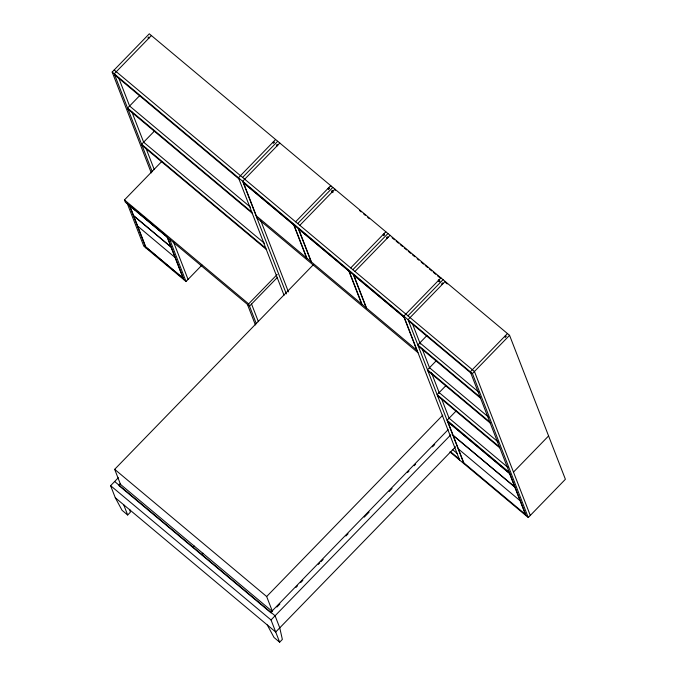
<?xml version="1.0" encoding="UTF-8"?>
<svg xmlns="http://www.w3.org/2000/svg" width="676" height="676" viewBox="0 0 676 676"><rect width="100%" height="100%" fill="white"/><g stroke="black" fill="none" stroke-linecap="round" stroke-linejoin="round"><path stroke-width="1.01" d="M151.289 172.912L112.165 72.045L149.295 33.8L509.56 335.321L565.398 479.276L528.26 517.52L449.946 451.974M148.297 38.515L148.974 37.814M151.407 35.566L114.269 73.811L152.261 171.738M139.679 95.637L127.578 108.101L251.768 212.044M154.601 130.899L141.605 144.284L265.803 248.227M277.287 277.532L249.52 306.127L125.33 202.183L124.452 199.927L161.716 161.539M275.597 139.51L238.467 177.754L284.047 295.268M273.188 143.042L274.008 142.729M242.6 177.433L277.709 141.276M276.712 145.991L277.38 145.289M279.822 143.042L242.684 181.286L286.37 293.908M127.088 203.062L143.811 246.174L186.027 281.503L201.989 265.068M295.606 221.796L330.716 185.638L331.155 186.77M328.308 189.179L329.127 188.857M297.719 223.562L332.829 187.404M332.913 191.257L332.212 190.674L331.536 191.367L332.237 191.959M331.823 192.119L332.499 191.426M299.831 225.328L334.941 189.17L335.38 190.302M256.356 323.762L248.641 303.87L277.143 274.515M114.675 469.33L266.657 596.536L272.504 611.611L120.522 484.405L114.675 469.33L313.554 264.51M129.724 509.324L130.367 512.214L127.671 514.994L122.043 510.287L115.283 497.739L110.602 485.681L118.334 477.721M118.875 485.047L120.345 483.526M120.624 484.303L119.17 485.799L271.152 613.005M350.726 267.924L385.835 231.775M352.838 269.699L387.948 233.541M386.942 238.248L387.618 237.555M354.951 271.465L390.06 235.307M440.955 277.904L403.817 316.148L459.655 460.102M438.547 281.436L439.223 280.743M407.958 315.827L443.067 279.67M442.062 284.385L442.738 283.683M445.18 281.436L408.042 319.68L463.88 463.635M193.049 547.636L194.519 546.123M201.49 554.7L202.961 553.188M427.063 335.423L417.836 344.929L480.104 397.049M436.713 360.3L427.485 369.797L489.754 421.917M445.636 385.911L437.127 394.674L499.403 446.794M507.448 333.555L470.31 371.8L526.156 515.754M505.04 337.087L505.859 336.766M528.26 517.52L472.423 373.566L509.56 335.321M266.657 596.536L442.788 415.149M456.41 410.678L447.073 420.303L509.341 472.414M270.865 612.253L448.154 429.657M276.906 607.073L279.881 604.014M295.987 587.427L297.457 585.915M300.651 582.619L302.831 580.371M318.311 564.435L319.765 562.939M320.939 561.731L323.145 559.466M345.892 536.034L348.098 533.761M364.237 517.14L365.708 515.627M366.198 515.12L369.104 512.129M389.156 491.477L392.063 488.486M407.535 472.541L409.005 471.037M414.143 465.747L415.613 464.235M432.488 446.844L434.693 444.58M114.658 481.515L275.081 615.785L279.763 627.843L282.357 639.42L279.653 642.2L271.034 619.951L450.909 434.71M455.582 446.768L275.707 632.018L115.283 497.739M513.481 472.102L548.591 435.944M359.615 210.591L361.229 211.943M363.654 213.971L365.268 215.323M367.693 217.351L369.307 218.703M392.114 237.791L394.539 239.819M396.153 241.171L398.578 243.199M400.192 244.551L402.617 246.579M404.231 247.931L406.656 249.959M408.27 251.311L410.695 253.339M412.309 254.691L414.734 256.719M417.16 258.747L418.774 260.099M421.199 262.127L423.615 264.155M425.238 265.507L427.663 267.535M429.277 268.887L431.702 270.915M433.316 272.267L435.741 274.295M437.355 275.656L439.78 277.684M445.611 282.568L447.233 283.92M149.379 37.653L148.678 37.062L148.002 37.763L148.703 38.346M273.577 141.597L274.279 142.18L273.603 142.881L272.901 142.29M277.794 145.129L277.092 144.537L276.416 145.239L277.118 145.822M328.688 187.725L329.398 188.317L328.722 189.01L328.021 188.418M383.807 233.854L384.517 234.445L383.841 235.138L383.131 234.555M388.032 237.394L387.331 236.803L386.655 237.496L387.356 238.087M443.152 283.523L442.45 282.931L441.774 283.624L442.476 284.216M505.42 335.642L506.13 336.225L505.454 336.927L504.744 336.335M438.318 279.982L439.924 281.334M438.251 280.684L438.961 281.275L439.637 280.574L438.927 279.991L439.696 281.96M114.185 69.958L474.451 371.479L530.288 515.433M112.165 72.045L472.423 373.566M114.709 74.943L238.907 178.886M243.123 182.419L404.256 317.272M408.481 320.813L470.75 372.924M419.864 342.842L478.895 392.249M418.275 346.061L480.543 398.181M250.568 207.262L129.598 106.014L118.579 77.596M255.984 215.576L417.126 350.438M128.009 109.233L252.207 213.177M256.863 217.841L417.996 352.703M429.505 367.719L488.545 417.126M427.925 370.93L490.193 423.049M143.633 142.197L264.595 243.436M439.155 392.587L498.195 441.994M142.044 145.416L266.234 249.351M437.566 395.806L499.843 447.918M449.092 418.216L508.132 467.623M447.512 421.427L509.78 473.546M452.337 449.43L457.196 453.503M450.309 451.517L459.224 458.97M463.44 462.511L525.717 514.622M124.452 199.927L248.641 303.87M129.251 204.98L167.251 236.777M132.851 208.115L135.234 210.109M136.822 211.436L139.205 213.43M140.785 214.757L166.972 236.668L170.935 246.892L133.645 215.678L129.682 205.462M145.484 246.808L183.475 278.605M110.602 485.681L271.034 619.951M279.653 642.2L274.025 637.485L267.265 624.945M520.005 500.51L514.791 487.075L453.224 435.538L458.429 448.982L520.072 500.705L525.286 514.14M384.247 234.986L383.571 235.679M412.343 323.458L420.32 344.033M422.196 348.85L429.818 368.513M431.339 372.434L439.315 393.001M441.521 398.671L449.194 418.461M458.505 449.168L463.719 462.612M416.695 349.957L403.978 317.171L353.785 275.157L366.502 307.952M332.212 190.674L332.972 192.635M353.362 274.676L366.223 307.842M349.137 271.144L362.006 304.31M361.575 303.828L348.858 271.042L298.665 229.029L311.382 261.815M298.243 228.547L311.104 261.713M294.018 225.015L306.887 258.181M306.456 257.691L293.739 224.905L243.546 182.9L256.263 215.686M260.404 219.658L288.432 291.914M251.548 304.039L258.384 321.675M247.408 304.361L255.393 324.936M131.862 111.853L143.65 142.23M145.915 148.078L154.28 169.659M173.605 242.185L188.055 279.416M169.684 239.372L186.027 281.503M167.192 236.625L183.914 279.737M174.974 257.303L171.011 247.078L133.721 215.872L137.684 226.088L175.05 257.488L183.052 278.123L145.762 246.909L137.752 226.283M129.192 204.828L145.915 247.94M123.725 504.811L127.671 514.994M509.501 473.445L447.935 421.909L453.148 435.352L514.715 486.881L509.501 473.445"/></g></svg>
